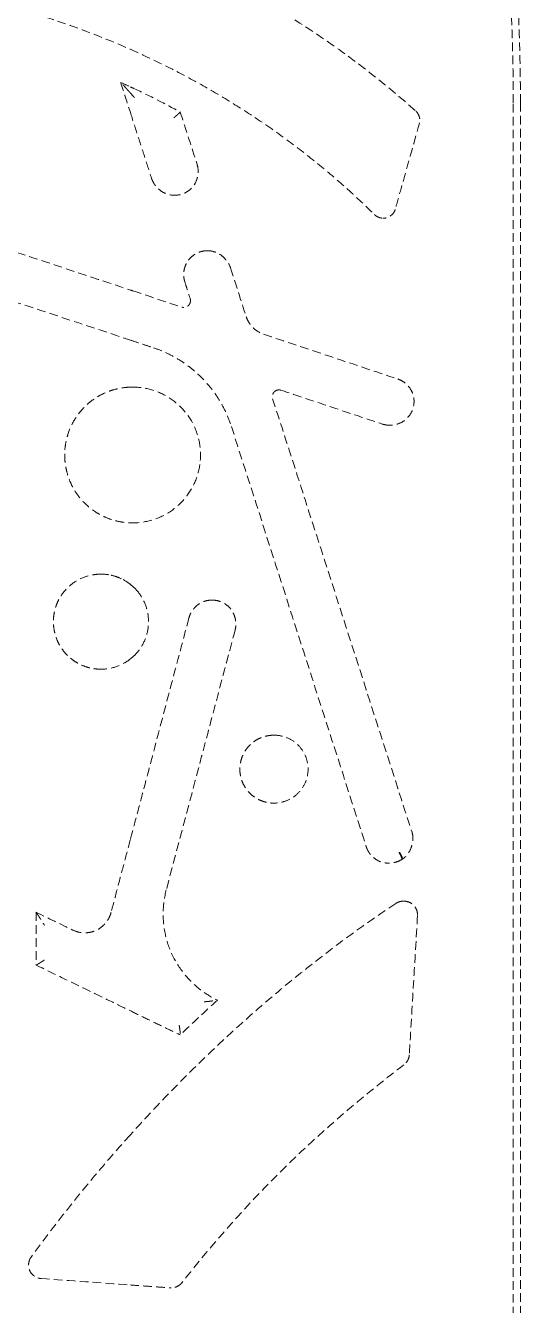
# Model space of a CAD drawing. Header units: millimetres. Extents: x -4194 to 3683, y -2760 to 1498.
# Drawn here: x 633.4 to 706.4, y -82.9 to 105.6 of the extents above; entities that cross this region are included whole.
import ezdxf

# ---------------------------------------------------------------- set-up
doc = ezdxf.new("R2010")
doc.units = ezdxf.units.MM
doc.linetypes.add('HIDDEN', pattern=[1.905, 1.27, -0.635])
doc.layers.add('DIKOM_ОБЪЕКТ', color=7, linetype='Continuous')

msp = doc.modelspace()

# ---------------------------------------------------------------- linework, layer by layer
at = {"layer": 'DIKOM_ОБЪЕКТ', "color": 7, "linetype": 'HIDDEN', "lineweight": 15, "extrusion": (1, -3.06162e-16, -2.22045e-16)}
for p, q in [((655.406, 80.579), (655.387, 80.579)), ((686.177, 77.213), (686.161, 77.213)), ((660.209, 72.417), (660.234, 72.417)), ((649.203, 52.339), (649.214, 52.339)), ((687.142, 46.732), (687.083, 46.732)), ((649.214, 32.339), (649.203, 32.339)), ((660.9, 20.971), (660.905, 20.971)), ((644.55, 10.8), (644.541, 10.8)), ((686.984, -17.759), (686.925, -17.759)), ((689.129, -23.364), (689.191, -23.364))]:
    msp.add_line(p, q, dxfattribs=at)
at = {"layer": 'DIKOM_ОБЪЕКТ', "color": 7, "linetype": 'HIDDEN', "lineweight": 15}
for points, weights in [([(702.086, 144.768), (704.945, 128.05), (706.38, 111.15), (706.38, 94.189)], [1, 0.997609924387, 0.997609924387, 1]), ([(656.462, 64.119), (656.462, 64.119), (656.462, 64.119), (656.462, 64.119)], [1.16264754725, 1.16264421914, 1.16264089108, 1.16263756308]), ([(670.058, 1.079), (670.058, 1.079), (670.058, 1.079), (670.058, 1.079)], [1.1703396912, 1.17033824872, 1.17033680624, 1.17033536378]), ([(688.485, -16.211), (688.815, -16.753), (688.979, -17.165), (688.885, -17.225)], [1.17191664845, 0.960147294271, 0.944023299807, 1.12354466506]), ([(688.565, -16.161), (688.929, -16.759), (689.085, -17.181), (688.942, -17.181)], [1.17281243336, 0.942993337463, 0.942397404848, 1.17102463551]), ([(661.623, -37.89), (661.623, -37.89), (661.623, -37.89), (661.623, -37.89)], [1.15450155813, 1.1545031786, 1.15450479908, 1.15450641957])]:
    msp.add_rational_spline(points, weights, degree=3, dxfattribs=at)
for points, knots in [([(705.328, 94.189), (705.328, 96.541), (705.3, 98.895), (705.217, 102.429), (705.166, 104.196), (705.087, 106.258), (705.049, 107.142), (705.023, 107.732), (705.009, 108.029), (704.775, 113.003), (704.443, 117.706), (703.996, 122.424)], [0, 0, 0, 0, 0.25, 0.25, 0.375, 0.4375, 0.46875, 0.46875, 0.5, 0.5, 1, 1, 1, 1]), ([(649.325, 118.382), (652.433, 117.177), (655.5, 115.86), (661.515, 113.01), (664.47, 111.477), (670.308, 108.184), (673.19, 106.413), (678.807, 102.67), (681.547, 100.697), (686.524, 96.816), (688.782, 94.928), (690.973, 92.97)], [0, 0, 0, 0, 10.0079915, 10.0079915, 20.0132139, 20.0132139, 30.209395, 30.209395, 40.4155968, 40.4155968, 49.3394468, 49.3394468, 49.3394468, 49.3394468]), ([(606.462, 112.576), (606.72, 112.556), (610.569, 112.257), (618.186, 111.333), (629.061, 109.06), (639.534, 105.91), (645.847, 103.412), (648.88, 102.074)], [0.18561298, 0.18561298, 0.18561298, 0.18561298, 0.2, 0.4, 0.6, 0.8, 1, 1, 1, 1]), ([(647.46, 97.189), (647.46, 97.189), (647.46, 97.189), (647.46, 97.189), (647.46, 97.189)], [0.99986144129, 0.99986144129, 0.99986144129, 0.99986144129, 0.99995931066, 1, 1, 1, 1]), ([(648.64, 95.918), (648.558, 96.011), (648.482, 96.095), (648.378, 96.211), (648.345, 96.248), (648.298, 96.3), (648.275, 96.326), (648.249, 96.354), (648.238, 96.366), (648.231, 96.374), (648.228, 96.377), (648.154, 96.459), (648.09, 96.53), (648.001, 96.627), (647.958, 96.674), (647.912, 96.724), (647.893, 96.745), (647.881, 96.758), (647.876, 96.764), (647.811, 96.835), (647.759, 96.891), (647.691, 96.963), (647.67, 96.986), (647.641, 97.017), (647.627, 97.031), (647.614, 97.045), (647.606, 97.054), (647.603, 97.058), (647.579, 97.083), (647.561, 97.101), (647.539, 97.124), (647.532, 97.131), (647.52, 97.144), (647.515, 97.149), (647.486, 97.178), (647.473, 97.189), (647.471, 97.189)], [0, 0, 0, 0, 0.125, 0.125, 0.1875, 0.1875, 0.21875, 0.234375, 0.2421875, 0.2421875, 0.25, 0.25, 0.375, 0.375, 0.4375, 0.46875, 0.484375, 0.484375, 0.5, 0.5, 0.625, 0.625, 0.6875, 0.6875, 0.71875, 0.734375, 0.734375, 0.75, 0.75, 0.8125, 0.8125, 0.84375, 0.84375, 0.875, 0.875, 1, 1, 1, 1]), ([(648.64, 95.918), (648.668, 95.888), (648.698, 95.854), (648.747, 95.799), (648.773, 95.77), (648.805, 95.734), (648.821, 95.716), (648.829, 95.707), (648.833, 95.703), (648.835, 95.7), (648.838, 95.698), (648.847, 95.687), (648.917, 95.608), (649.046, 95.463)], [0, 0, 0, 0, 0.25, 0.25, 0.375, 0.4375, 0.46875, 0.484375, 0.4921875, 0.4921875, 0.5, 0.5, 1, 1, 1, 1]), ([(648.88, 92.775), (649.228, 91.693), (649.923, 89.535), (650.959, 86.313), (651.647, 84.175), (651.99, 83.109)], [0.00000672, 0.00000672, 0.00000672, 0.00000672, 0.33333333, 0.66666667, 1, 1, 1, 1]), ([(655.313, 92.015), (655.339, 92.036), (655.368, 92.061), (655.419, 92.103), (655.436, 92.118), (655.464, 92.141), (655.478, 92.153), (655.493, 92.166), (655.503, 92.174), (655.507, 92.177), (655.565, 92.226), (655.606, 92.262), (655.653, 92.301), (655.666, 92.313), (655.681, 92.326), (655.688, 92.332), (655.695, 92.337), (655.697, 92.34), (655.699, 92.341), (655.698, 92.34), (655.768, 92.4), (655.828, 92.452), (655.904, 92.52), (655.928, 92.541), (655.96, 92.569), (655.975, 92.583), (655.99, 92.595), (655.999, 92.604), (656.002, 92.607), (656.051, 92.65), (656.087, 92.684), (656.132, 92.727), (656.146, 92.74), (656.17, 92.763), (656.18, 92.773), (656.224, 92.818), (656.237, 92.836), (656.232, 92.839)], [0, 0, 0, 0, 0.0625, 0.0625, 0.09375, 0.09375, 0.109375, 0.1171875, 0.1171875, 0.125, 0.125, 0.1875, 0.1875, 0.21875, 0.21875, 0.234375, 0.2421875, 0.24609375, 0.24609375, 0.25, 0.25, 0.375, 0.375, 0.4375, 0.4375, 0.46875, 0.484375, 0.484375, 0.5, 0.5, 0.625, 0.625, 0.6875, 0.6875, 0.75, 0.75, 0.97748204, 0.97748204, 0.97748204, 0.97748204]), ([(690.973, 92.97), (691.078, 92.876), (691.17, 92.764), (691.337, 92.503), (691.407, 92.347), (691.52, 91.988), (691.554, 91.776), (691.547, 91.437), (691.53, 91.305), (691.494, 91.179)], [0.0000397, 0.0000397, 0.0000397, 0.0000397, 0.4258335, 0.4258335, 0.930636, 0.930636, 1.5558929, 1.5558929, 1.9491004, 1.9491004, 1.9491004, 1.9491004]), ([(691.494, 91.179), (690.591, 87.976), (689.689, 84.773), (688.501, 80.548), (688.213, 79.526), (687.925, 78.505)], [0, 0, 0, 0, 10.0000162, 10.0000162, 13.1873244, 13.1873244, 13.1873244, 13.1873244]), ([(658.717, 85.149), (658.816, 84.843), (658.867, 84.518), (658.884, 83.84), (658.84, 83.477), (658.643, 82.747), (658.472, 82.375), (658.034, 81.756), (657.776, 81.492), (657.192, 81.056), (656.859, 80.879), (656.158, 80.641), (655.781, 80.579), (655.408, 80.579)], [0, 0, 0, 0, 0.964434, 0.964434, 2.037617, 2.037617, 3.2313851, 3.2313851, 4.3131687, 4.3131687, 5.4188752, 5.4188752, 6.5364503, 6.5364503, 6.5364503, 6.5364503]), ([(651.99, 83.109), (652.045, 82.939), (652.179, 82.615), (652.458, 82.147), (652.821, 81.701), (653.392, 81.178), (654.248, 80.705), (655.006, 80.58), (655.385, 80.579), (655.387, 80.579)], [0, 0, 0, 0, 0.05, 0.1, 0.15, 0.2, 0.3, 0.4, 0.40072075, 0.40072075, 0.40072075, 0.40072075]), ([(614.083, 78.165), (617.247, 77.116), (620.411, 76.067), (632.015, 72.221), (640.455, 69.425), (648.891, 66.628)], [0, 0, 0, 0, 10.0000677, 10.0000677, 36.6784794, 36.6784794, 36.6784794, 36.6784794]), ([(684.87, 77.729), (684.941, 77.66), (685.089, 77.539), (685.346, 77.391), (685.636, 77.281), (685.91, 77.224), (686.089, 77.213), (686.161, 77.213)], [0, 0, 0, 0, 0.08333333, 0.16666667, 0.25, 0.33333333, 0.39054868, 0.39054868, 0.39054868, 0.39054868]), ([(687.925, 78.505), (687.883, 78.356), (687.817, 78.212), (687.642, 77.932), (687.527, 77.797), (687.249, 77.545), (687.077, 77.43), (686.712, 77.273), (686.516, 77.227), (686.282, 77.213), (686.245, 77.213), (686.207, 77.213)], [0, 0, 0, 0, 0.4658718, 0.4658718, 0.9895915, 0.9895915, 1.5939123, 1.5939123, 2.1831333, 2.1831333, 2.296082, 2.296082, 2.296082, 2.296082]), ([(606.225, 73.409), (608.84, 72.541), (617.257, 69.749), (631.476, 65.031), (643.079, 61.18), (648.88, 59.255)], [0.18302657, 0.18302657, 0.18302657, 0.18302657, 0.33333333, 0.66666667, 1, 1, 1, 1]), ([(660.209, 72.417), (660.045, 72.417), (659.698, 72.392), (659.179, 72.273), (658.67, 72.064), (658.198, 71.779), (657.77, 71.42), (657.404, 70.998), (657.117, 70.529), (656.905, 70.021), (656.773, 69.481), (656.726, 68.927), (656.769, 68.383), (656.853, 68.028), (656.91, 67.849)], [0.40586895, 0.40586895, 0.40586895, 0.40586895, 0.45, 0.5, 0.55, 0.6, 0.65, 0.7, 0.75, 0.8, 0.85, 0.9, 0.95, 1, 1, 1, 1]), ([(660.234, 72.417), (660.608, 72.417), (660.987, 72.355), (661.684, 72.116), (662.013, 71.941), (662.606, 71.5), (662.876, 71.228), (663.334, 70.61), (663.524, 70.253), (663.645, 69.878)], [0, 0, 0, 0, 1.1232721, 1.1232721, 2.2153601, 2.2153601, 3.3421504, 3.3421504, 4.5249784, 4.5249784, 4.5249784, 4.5249784]), ([(657.7, 65.369), (657.711, 65.336), (657.727, 65.272), (657.742, 65.17), (657.745, 65.067), (657.738, 64.962), (657.72, 64.854), (657.691, 64.745), (657.649, 64.639), (657.581, 64.507), (657.467, 64.356), (657.316, 64.24), (657.185, 64.17), (657.078, 64.128), (656.967, 64.098), (656.858, 64.079), (656.785, 64.074), (656.748, 64.074), (656.746, 64.074)], [0, 0, 0, 0, 0.05, 0.1, 0.15, 0.2, 0.25, 0.3, 0.35, 0.4, 0.5, 0.6, 0.65, 0.7, 0.75, 0.8, 0.85, 0.8524063, 0.8524063, 0.8524063, 0.8524063]), ([(665.96, 62.688), (666.069, 62.348), (666.235, 62.023), (666.664, 61.396), (666.941, 61.094), (667.622, 60.526), (668.053, 60.271), (668.511, 60.119)], [0, 0, 0, 0, 1.0730372, 1.0730372, 2.2850199, 2.2850199, 3.7488576, 3.7488576, 3.7488576, 3.7488576]), ([(668.511, 60.119), (671.654, 59.072), (674.792, 58.028), (681.388, 55.835), (684.843, 54.678), (688.286, 53.537)], [0, 0, 0, 0, 10.0018363, 10.0018363, 21.0879876, 21.0879876, 21.0879876, 21.0879876]), ([(688.286, 53.537), (688.6, 53.433), (688.899, 53.278), (689.471, 52.878), (689.744, 52.621), (690.219, 52.016), (690.416, 51.652), (690.646, 50.929), (690.7, 50.566), (690.696, 49.848), (690.638, 49.482), (690.411, 48.789), (690.237, 48.454), (689.802, 47.86), (689.533, 47.594), (688.931, 47.165), (688.589, 46.999), (687.884, 46.786), (687.512, 46.732), (687.144, 46.732)], [0.0000148, 0.0000148, 0.0000148, 0.0000148, 0.9989047, 0.9989047, 2.1074798, 2.1074798, 3.3138223, 3.3138223, 4.385862, 4.385862, 5.4704383, 5.4704383, 6.5754952, 6.5754952, 7.6877579, 7.6877579, 8.8057651, 8.8057651, 9.9192058, 9.9192058, 9.9192058, 9.9192058]), ([(648.88, 52.334), (648.465, 52.321), (647.657, 52.243), (646.456, 51.981), (645.277, 51.569), (644.164, 51.013), (643.13, 50.32), (641.878, 49.236), (640.586, 47.621), (639.743, 45.769), (639.342, 44.156), (639.189, 42.903), (639.199, 41.604), (639.382, 40.301), (639.742, 38.996), (640.276, 37.751), (640.969, 36.604), (642.087, 35.215), (643.46, 34.065), (645.016, 33.223), (646.264, 32.752), (647.555, 32.449), (648.429, 32.36), (648.88, 32.345)], [0, 0, 0, 0, 0.0416667, 0.0833333, 0.125, 0.1666667, 0.2083333, 0.25, 0.3333333, 0.4166667, 0.4583333, 0.5, 0.5416667, 0.5833333, 0.625, 0.6666667, 0.7083333, 0.75, 0.8333333, 0.875, 0.9166667, 0.9583333, 1, 1, 1, 1]), ([(649.215, 52.339), (650.155, 52.339), (651.104, 52.202), (652.918, 51.679), (653.8, 51.283), (655.39, 50.267), (656.116, 49.643), (657.364, 48.227), (657.897, 47.418), (658.692, 45.705), (658.966, 44.787), (659.255, 42.924), (659.265, 41.958), (659.015, 40.089), (658.757, 39.167), (657.999, 37.44), (657.486, 36.622), (656.27, 35.185), (655.559, 34.548), (653.992, 33.499), (653.118, 33.083), (651.247, 32.5), (650.226, 32.339), (649.215, 32.339)], [0, 0, 0, 0, 2.8224665, 2.8224665, 5.6680822, 5.6680822, 8.4872398, 8.4872398, 11.3350625, 11.3350625, 14.1538995, 14.1538995, 16.9926175, 16.9926175, 19.810625, 19.810625, 22.6507921, 22.6507921, 25.4623496, 25.4623496, 28.3112373, 28.3112373, 31.3462132, 31.3462132, 31.3462132, 31.3462132]), ([(670.814, 51.925), (670.7, 51.925), (670.584, 51.905), (670.364, 51.832), (670.257, 51.775), (670.083, 51.632), (670.011, 51.546), (669.909, 51.37), (669.873, 51.28), (669.821, 51.082), (669.809, 50.971), (669.819, 50.782), (669.833, 50.702), (669.857, 50.627)], [0, 0, 0, 0, 0.3551688, 0.3551688, 0.7179706, 0.7179706, 1.0484626, 1.0484626, 1.334738, 1.334738, 1.662925, 1.662925, 1.901646, 1.901646, 1.901646, 1.901646]), ([(670.795, 51.925), (670.819, 51.924), (670.912, 51.919), (671.003, 51.902), (671.072, 51.879)], [0.86702485, 0.86702485, 0.86702485, 0.86702485, 0.90039292, 1, 1, 1, 1]), ([(671.072, 51.879), (672.741, 51.323), (676.073, 50.212), (681.054, 48.552), (684.361, 47.449), (686.01, 46.899)], [0, 0, 0, 0, 0.3332523, 0.6666261, 1, 1, 1, 1]), ([(669.857, 50.627), (670.877, 47.456), (671.898, 44.285), (675.979, 31.603), (679.039, 22.094), (684.866, 3.983), (687.633, -4.619), (690.401, -13.218)], [0, 0, 0, 0, 10.0000206, 10.0000206, 40.0005872, 40.0005872, 67.1569149, 67.1569149, 67.1569149, 67.1569149]), ([(686.01, 46.899), (686.172, 46.846), (686.498, 46.767), (686.864, 46.733), (687.063, 46.732), (687.083, 46.732)], [0, 0, 0, 0, 0.05, 0.1, 0.10553723, 0.10553723, 0.10553723, 0.10553723]), ([(644.54, 24.799), (644.36, 24.799), (643.826, 24.778), (642.599, 24.587), (640.966, 23.945), (639.588, 22.831), (638.718, 21.736), (638.195, 20.824), (637.82, 19.848), (637.59, 18.822), (637.513, 17.763), (637.601, 16.706), (637.839, 15.692), (638.218, 14.728), (638.744, 13.826), (639.397, 13.013), (640.166, 12.3), (641.034, 11.709), (641.981, 11.256), (642.993, 10.949), (643.847, 10.82), (644.365, 10.8), (644.541, 10.8)], [0.14954128, 0.14954128, 0.14954128, 0.14954128, 0.16666667, 0.2, 0.26666667, 0.33333333, 0.36666667, 0.4, 0.43333333, 0.46666667, 0.5, 0.53333333, 0.56666667, 0.6, 0.63333333, 0.66666667, 0.7, 0.73333333, 0.76666667, 0.8, 0.83333333, 0.85037901, 0.85037901, 0.85037901, 0.85037901]), ([(644.467, 24.799), (645.215, 24.808), (645.972, 24.692), (647.4, 24.239), (648.086, 23.891), (648.758, 23.396), (648.825, 23.345), (648.892, 23.293)], [0, 0, 0, 0, 2.2433201, 2.2433201, 4.4934908, 4.4934908, 4.7471813, 4.7471813, 4.7471813, 4.7471813]), ([(648.88, 23.293), (648.32, 23.737), (647.422, 24.247), (646.088, 24.651), (645.234, 24.78), (644.714, 24.799), (644.545, 24.799)], [0, 0, 0, 0, 0.06666667, 0.1, 0.13333333, 0.14939078, 0.14939078, 0.14939078, 0.14939078]), ([(649.786, 22.448), (650.293, 21.881), (650.712, 21.221), (651.29, 19.843), (651.469, 19.112), (651.594, 17.633), (651.532, 16.866), (651.178, 15.415), (650.884, 14.713), (650.282, 13.754), (650.046, 13.441), (649.786, 13.15)], [0, 0, 0, 0, 2.2820607, 2.2820607, 4.4845884, 4.4845884, 6.7354655, 6.7354655, 8.963312, 8.963312, 10.132378, 10.132378, 10.132378, 10.132378]), ([(660.9, 20.971), (660.817, 20.971), (660.547, 20.961), (660.185, 20.907), (659.821, 20.806), (659.474, 20.678), (659.061, 20.463), (658.618, 20.129), (658.236, 19.739), (657.919, 19.305), (657.677, 18.847), (657.565, 18.532), (657.521, 18.366)], [0.57774849, 0.57774849, 0.57774849, 0.57774849, 0.6, 0.65, 0.675, 0.7, 0.75, 0.8, 0.85, 0.9, 0.95, 1, 1, 1, 1]), ([(660.932, 20.971), (661.318, 20.97), (661.708, 20.906), (662.426, 20.658), (662.765, 20.477), (663.366, 20.022), (663.634, 19.74), (664.046, 19.123), (664.198, 18.783), (664.394, 18.08), (664.441, 17.708), (664.425, 17.084), (664.39, 16.826), (664.324, 16.577)], [0, 0, 0, 0, 1.1575486, 1.1575486, 2.2829986, 2.2829986, 3.4206233, 3.4206233, 4.5104801, 4.5104801, 5.6105181, 5.6105181, 6.3829003, 6.3829003, 6.3829003, 6.3829003]), ([(664.324, 16.577), (663.47, 13.356), (662.616, 10.135), (659.233, -2.625), (656.704, -12.164), (654.175, -21.703)], [0, 0, 0, 0, 10.00001, 10.00001, 39.6101914, 39.6101914, 39.6101914, 39.6101914]), ([(648.892, 12.307), (648.288, 11.829), (647.595, 11.448), (646.174, 10.953), (645.433, 10.817), (644.62, 10.8), (644.543, 10.799), (644.465, 10.8)], [0, 0, 0, 0, 2.3096248, 2.3096248, 4.5160498, 4.5160498, 4.7489707, 4.7489707, 4.7489707, 4.7489707]), ([(670.058, 1.079), (670.603, 1.079), (671.154, 0.988), (672.184, 0.642), (672.675, 0.381), (673.525, -0.268), (673.899, -0.66), (674.507, -1.54), (674.742, -2.043), (675.029, -3.066), (675.094, -3.598), (675.051, -4.647), (674.944, -5.178), (674.574, -6.17), (674.302, -6.643), (673.64, -7.46), (673.244, -7.818), (672.358, -8.397), (671.854, -8.619), (670.919, -8.863), (670.488, -8.921), (670.059, -8.921)], [0, 0, 0, 0, 1.6422306, 1.6422306, 3.2732914, 3.2732914, 4.8632106, 4.8632106, 6.4862707, 6.4862707, 8.0535171, 8.0535171, 9.6376513, 9.6376513, 11.2332577, 11.2332577, 12.8012114, 12.8012114, 14.4200224, 14.4200224, 15.7117346, 15.7117346, 15.7117346, 15.7117346]), ([(690.401, -13.218), (690.48, -13.462), (690.52, -13.721), (690.539, -14.272), (690.51, -14.57), (690.37, -15.235), (690.236, -15.604), (689.85, -16.331), (689.576, -16.693), (689.153, -17.046), (689.061, -17.114), (688.965, -17.175)], [0.0000019, 0.0000019, 0.0000019, 0.0000019, 0.7709687, 0.7709687, 1.6543281, 1.6543281, 2.8117157, 2.8117157, 4.1277718, 4.1277718, 4.4712466, 4.4712466, 4.4712466, 4.4712466]), ([(683.66, -15.371), (683.711, -15.53), (683.836, -15.832), (684.096, -16.269), (684.435, -16.686), (684.97, -17.176), (685.617, -17.541), (686.316, -17.721), (686.698, -17.757), (686.9, -17.759), (686.925, -17.759)], [0, 0, 0, 0, 0.08333333, 0.16666667, 0.25, 0.33333333, 0.5, 0.58333333, 0.66666667, 0.67805917, 0.67805917, 0.67805917, 0.67805917]), ([(688.565, -16.161), (688.566, -16.161), (688.56, -16.165), (688.543, -16.175), (688.515, -16.193), (688.495, -16.205), (688.485, -16.211), (688.485, -16.211)], [0, 0, 0, 0, 0.0010139, 0.336282, 0.6663146, 0.9999823, 1, 1, 1, 1]), ([(688.885, -17.225), (688.612, -17.398), (688.31, -17.529), (687.673, -17.711), (687.329, -17.759), (686.988, -17.759)], [0, 0, 0, 0, 0.9745318, 0.9745318, 2.0060683, 2.0060683, 2.0060683, 2.0060683]), ([(688.9, -17.207), (688.902, -17.205), (688.914, -17.198), (688.928, -17.189), (688.942, -17.181), (688.942, -17.181)], [0.56521094, 0.56521094, 0.56521094, 0.56521094, 0.66438478, 0.99999593, 1, 1, 1, 1]), ([(654.175, -21.703), (653.894, -22.762), (653.746, -23.862), (653.701, -26.062), (653.806, -27.178), (654.275, -29.366), (654.647, -30.452), (655.637, -32.455), (656.252, -33.389), (657.673, -35.084), (658.49, -35.857), (660.08, -37.047), (660.835, -37.509), (661.623, -37.89)], [0, 0, 0, 0, 3.2844507, 3.2844507, 6.6020829, 6.6020829, 9.9962366, 9.9962366, 13.306316, 13.306316, 16.6404883, 16.6404883, 19.2773092, 19.2773092, 19.2773092, 19.2773092]), ([(689.129, -23.364), (689.086, -23.364), (688.919, -23.369), (688.634, -23.41), (688.308, -23.516), (688.114, -23.618), (688.02, -23.681)], [0.720877, 0.720877, 0.720877, 0.720877, 0.75, 0.83333333, 0.91666667, 1, 1, 1, 1]), ([(689.194, -23.364), (689.439, -23.364), (689.689, -23.405), (690.133, -23.567), (690.334, -23.687), (690.651, -23.965), (690.779, -24.117), (691, -24.465), (691.092, -24.669), (691.199, -25.071), (691.224, -25.272), (691.212, -25.468)], [0, 0, 0, 0, 0.7399214, 0.7399214, 1.4220926, 1.4220926, 2.0056975, 2.0056975, 2.6627459, 2.6627459, 3.2535585, 3.2535585, 3.2535585, 3.2535585]), ([(634.996, -25.004), (634.997, -25.004), (635.001, -25.008), (635.01, -25.02), (635.014, -25.025), (635.022, -25.037), (635.027, -25.044), (635.042, -25.066), (635.055, -25.084), (635.076, -25.116), (635.088, -25.133), (635.101, -25.153), (635.109, -25.166), (635.115, -25.174), (635.15, -25.228), (635.19, -25.288), (635.259, -25.395), (635.284, -25.434), (635.325, -25.497), (635.346, -25.529), (635.371, -25.569), (635.382, -25.586), (635.39, -25.598), (635.394, -25.605), (635.424, -25.65), (635.452, -25.694), (635.497, -25.764), (635.52, -25.801), (635.548, -25.845), (635.561, -25.865), (635.569, -25.878), (635.574, -25.886), (635.605, -25.935), (635.636, -25.983), (635.686, -26.061), (635.712, -26.102), (635.739, -26.146), (635.758, -26.176), (635.769, -26.192), (635.814, -26.263), (635.849, -26.32), (635.904, -26.406), (635.931, -26.449), (635.958, -26.492), (635.976, -26.52), (635.984, -26.533), (636.073, -26.672), (636.15, -26.796), (636.226, -26.917)], [0, 0, 0, 0, 0.0625, 0.0625, 0.09375, 0.09375, 0.125, 0.125, 0.1875, 0.1875, 0.21875, 0.234375, 0.234375, 0.25, 0.25, 0.375, 0.375, 0.4375, 0.4375, 0.46875, 0.484375, 0.4921875, 0.4921875, 0.5, 0.5, 0.5625, 0.5625, 0.59375, 0.609375, 0.6171875, 0.6171875, 0.625, 0.625, 0.6875, 0.6875, 0.71875, 0.734375, 0.734375, 0.75, 0.75, 0.8125, 0.8125, 0.84375, 0.859375, 0.859375, 0.875, 0.875, 1, 1, 1, 1]), ([(646.028, -25.052), (645.98, -25.234), (645.858, -25.583), (645.595, -26.09), (645.247, -26.578), (644.69, -27.163), (644.004, -27.623), (643.244, -27.891), (642.69, -27.996), (642.332, -28.017), (642.172, -28.017)], [0, 0, 0, 0, 0.08333333, 0.16666667, 0.25, 0.33333333, 0.5, 0.58333333, 0.66666667, 0.73427111, 0.73427111, 0.73427111, 0.73427111]), ([(691.212, -25.468), (691.015, -28.795), (690.818, -32.123), (690.414, -38.966), (690.208, -42.483), (689.999, -45.999)], [0, 0, 0, 0, 10.0000002, 10.0000002, 20.5683199, 20.5683199, 20.5683199, 20.5683199]), ([(640.426, -27.628), (640.785, -27.802), (641.177, -27.917), (641.772, -28.002), (641.975, -28.017), (642.176, -28.017)], [0, 0, 0, 0, 1.1978833, 1.1978833, 1.8040288, 1.8040288, 1.8040288, 1.8040288]), ([(636.226, -32.024), (636.193, -32.045), (636.155, -32.068), (636.091, -32.109), (636.068, -32.123), (636.032, -32.145), (636.014, -32.157), (635.995, -32.169), (635.982, -32.177), (635.977, -32.18), (635.905, -32.225), (635.853, -32.257), (635.793, -32.294), (635.776, -32.305), (635.756, -32.318), (635.746, -32.323), (635.738, -32.329), (635.734, -32.331), (635.732, -32.332), (635.733, -32.332), (635.645, -32.386), (635.569, -32.433), (635.471, -32.494), (635.44, -32.513), (635.398, -32.538), (635.378, -32.551), (635.359, -32.562), (635.347, -32.57), (635.342, -32.572), (635.279, -32.611), (635.23, -32.64), (635.168, -32.678), (635.149, -32.689), (635.115, -32.71), (635.1, -32.719), (635.03, -32.76), (635, -32.777), (634.996, -32.777)], [0, 0, 0, 0, 0.0625, 0.0625, 0.09375, 0.09375, 0.109375, 0.1171875, 0.1171875, 0.125, 0.125, 0.1875, 0.1875, 0.21875, 0.21875, 0.234375, 0.2421875, 0.2460937, 0.2460937, 0.25, 0.25, 0.375, 0.375, 0.4375, 0.4375, 0.46875, 0.484375, 0.484375, 0.5, 0.5, 0.625, 0.625, 0.6875, 0.6875, 0.75, 0.75, 1, 1, 1, 1]), ([(659.774, -38.181), (659.854, -38.174), (659.946, -38.166), (660.1, -38.151), (660.154, -38.146), (660.24, -38.137), (660.283, -38.132), (660.336, -38.127), (660.359, -38.124), (660.374, -38.123), (660.384, -38.121), (660.437, -38.116), (660.483, -38.111), (660.576, -38.1), (660.624, -38.095), (660.712, -38.085), (660.755, -38.08), (660.818, -38.072), (660.839, -38.07), (660.88, -38.064), (660.898, -38.062), (661.008, -38.048), (661.087, -38.038), (661.191, -38.024), (661.223, -38.02), (661.268, -38.013), (661.29, -38.01), (661.311, -38.008), (661.324, -38.006), (661.329, -38.005), (661.467, -37.985), (661.561, -37.971), (661.624, -37.961)], [0, 0, 0, 0, 0.125, 0.125, 0.1875, 0.1875, 0.21875, 0.234375, 0.2421875, 0.2421875, 0.25, 0.25, 0.3125, 0.3125, 0.375, 0.375, 0.4375, 0.4375, 0.46875, 0.46875, 0.5, 0.5, 0.625, 0.625, 0.6875, 0.6875, 0.71875, 0.734375, 0.734375, 0.75, 0.75, 1, 1, 1, 1]), ([(656.081, -41.616), (656.087, -41.656), (656.094, -41.701), (656.106, -41.778), (656.11, -41.805), (656.116, -41.847), (656.119, -41.869), (656.123, -41.895), (656.125, -41.907), (656.126, -41.914), (656.126, -41.917), (656.139, -42.003), (656.148, -42.067), (656.158, -42.138), (656.16, -42.157), (656.163, -42.18), (656.165, -42.19), (656.166, -42.198), (656.166, -42.202), (656.166, -42.203), (656.166, -42.204), (656.166, -42.203), (656.18, -42.306), (656.192, -42.396), (656.206, -42.513), (656.21, -42.549), (656.215, -42.598), (656.217, -42.622), (656.219, -42.644), (656.221, -42.658), (656.221, -42.663), (656.229, -42.738), (656.234, -42.795), (656.239, -42.868), (656.24, -42.89), (656.242, -42.93), (656.243, -42.947), (656.244, -43.027), (656.239, -43.059), (656.23, -43.059)], [0, 0, 0, 0, 0.0625, 0.0625, 0.09375, 0.09375, 0.109375, 0.1171875, 0.1210937, 0.1210937, 0.125, 0.125, 0.1875, 0.1875, 0.21875, 0.21875, 0.234375, 0.2421875, 0.2460937, 0.2480469, 0.2480469, 0.25, 0.25, 0.375, 0.375, 0.4375, 0.4375, 0.46875, 0.484375, 0.484375, 0.5, 0.5, 0.625, 0.625, 0.6875, 0.6875, 0.75, 0.75, 1, 1, 1, 1]), ([(689.999, -45.999), (689.989, -46.172), (689.951, -46.344), (689.828, -46.692), (689.736, -46.869), (689.508, -47.192), (689.367, -47.342), (689.207, -47.463)], [0, 0, 0, 0, 0.5189149, 0.5189149, 1.1067425, 1.1067425, 1.709602, 1.709602, 1.709602, 1.709602]), ([(689.207, -47.463), (686.584, -49.448), (684.004, -51.508), (678.617, -56.056), (675.821, -58.565), (670.394, -63.762), (667.761, -66.452), (662.717, -71.97), (660.298, -74.795), (657.466, -78.301), (656.973, -78.919), (656.483, -79.54)], [0, 0, 0, 0, 10.0048529, 10.0048529, 21.3357167, 21.3357167, 32.6541605, 32.6541605, 43.8164954, 43.8164954, 46.1893781, 46.1893781, 46.1893781, 46.1893781]), ([(634.25, -75.761), (634.183, -75.852), (634.072, -76.042), (633.951, -76.36), (633.882, -76.707), (633.865, -77.185), (634.001, -77.795), (634.375, -78.293), (634.748, -78.591), (635.058, -78.766), (635.382, -78.883), (635.604, -78.922), (635.72, -78.931)], [0, 0, 0, 0, 0.0833333, 0.1666667, 0.25, 0.3333333, 0.5, 0.6666667, 0.75, 0.8333333, 0.9166667, 1, 1, 1, 1]), ([(648.882, -79.878), (649.534, -79.925), (650.838, -80.019), (652.795, -80.16), (654.098, -80.254), (654.75, -80.301)], [0.00023941, 0.00023941, 0.00023941, 0.00023941, 0.33333333, 0.66666667, 1, 1, 1, 1]), ([(656.483, -79.54), (656.376, -79.676), (656.245, -79.796), (655.943, -80.014), (655.764, -80.108), (655.358, -80.257), (655.122, -80.305), (654.888, -80.305)], [0, 0, 0, 0, 0.521695, 0.521695, 1.1176495, 1.1176495, 1.8198077, 1.8198077, 1.8198077, 1.8198077])]:
    msp.add_open_spline(points, degree=3, knots=knots, dxfattribs=at)
for points, degree in [([(648.88, 102.074), (650.554, 101.336), (653.864, 99.787), (658.72, 97.247), (663.453, 94.497), (668.052, 91.542), (672.507, 88.387), (676.807, 85.035), (680.944, 81.491), (683.581, 79.005), (684.87, 77.729)], 3), ([(647.46, 97.189), (647.933, 95.718), (648.407, 94.247), (648.88, 92.775)], 3), ([(647.471, 97.189), (647.467, 97.189), (647.464, 97.189), (647.46, 97.189)], 3), ([(647.472, 97.189), (647.946, 96.977), (648.42, 96.761), (648.892, 96.543)], 3), ([(648.892, 96.543), (649.061, 96.465), (649.23, 96.386), (649.399, 96.307)], 3), ([(649.399, 96.307), (651.714, 95.224), (653.995, 94.068), (656.232, 92.839)], 3), ([(649.046, 95.463), (649.245, 95.24), (649.393, 95.071), (649.494, 94.957)], 3), ([(656.218, 92.814), (656.218, 92.814), (656.218, 92.814), (656.218, 92.814)], 3), ([(656.233, 92.838), (657.061, 90.275), (657.89, 87.712), (658.717, 85.149)], 3), ([(705.328, -95.811), (705.328, 94.189)], 1), ([(706.38, 94.189), (706.38, -95.811)], 1), ([(691.494, 91.179), (691.494, 91.179), (691.494, 91.179), (691.494, 91.179)], 3), ([(680.098, 82.231), (680.098, 82.231), (680.098, 82.231), (680.098, 82.231)], 3), ([(655.397, 80.579), (655.397, 80.579), (655.398, 80.579), (655.398, 80.579)], 3), ([(655.406, 80.579), (655.407, 80.579), (655.408, 80.579), (655.408, 80.579)], 3), ([(660.23, 72.417), (660.227, 72.417), (660.224, 72.417), (660.221, 72.417)], 3), ([(660.234, 72.417), (660.234, 72.417), (660.234, 72.417), (660.234, 72.417)], 3), ([(663.645, 69.878), (664.418, 67.482), (665.187, 65.084), (665.96, 62.688)], 3), ([(656.91, 67.849), (657.04, 67.448), (657.296, 66.631), (657.564, 65.794), (657.7, 65.369)], 3), ([(648.891, 66.628), (649.017, 66.586), (649.143, 66.545), (649.268, 66.503)], 3), ([(649.268, 66.503), (651.668, 65.708), (654.066, 64.914), (656.462, 64.119)], 3), ([(656.462, 64.119), (656.556, 64.088), (656.657, 64.074), (656.756, 64.074)], 3), ([(648.88, 59.255), (649.45, 59.065), (650.591, 58.687), (651.73, 58.309), (652.3, 58.119)], 3), ([(652.3, 58.119), (652.971, 57.897), (654.276, 57.374), (656.139, 56.363), (657.87, 55.146), (659.449, 53.735), (660.846, 52.145), (662.048, 50.404), (663.043, 48.532), (663.554, 47.222), (663.77, 46.549)], 3), ([(649.203, 52.339), (649.096, 52.339), (648.989, 52.338), (648.88, 52.334)], 3), ([(649.219, 52.339), (649.216, 52.339), (649.212, 52.339), (649.208, 52.339)], 3), ([(649.215, 52.339), (649.215, 52.339), (649.214, 52.339), (649.214, 52.339)], 3), ([(670.814, 51.925), (670.814, 51.925), (670.814, 51.925), (670.815, 51.925)], 3), ([(663.77, 46.549), (665.935, 39.827), (670.278, 26.27), (676.913, 5.631), (681.401, -8.336), (683.66, -15.371)], 3), ([(687.112, 46.732), (687.114, 46.732), (687.115, 46.732), (687.116, 46.732)], 3), ([(687.142, 46.732), (687.143, 46.732), (687.144, 46.732), (687.144, 46.732)], 3), ([(648.88, 32.345), (648.988, 32.341), (649.096, 32.339), (649.203, 32.339)], 3), ([(649.208, 32.339), (649.21, 32.339), (649.212, 32.339), (649.214, 32.339)], 3), ([(649.214, 32.339), (649.214, 32.339), (649.214, 32.339), (649.215, 32.339)], 3), ([(644.55, 24.799), (644.522, 24.799), (644.495, 24.799), (644.467, 24.799)], 3), ([(648.892, 23.293), (649.213, 23.038), (649.513, 22.754), (649.786, 22.448)], 3), ([(660.932, 20.972), (660.93, 20.972), (660.928, 20.972), (660.926, 20.972)], 3), ([(657.521, 18.366), (656.562, 14.742), (654.642, 7.492), (651.762, -3.389), (649.841, -10.647), (648.88, -14.277)], 3), ([(649.786, 13.15), (649.513, 12.844), (649.213, 12.561), (648.892, 12.307)], 3), ([(644.465, 10.8), (644.494, 10.8), (644.522, 10.8), (644.55, 10.8)], 3), ([(644.546, 10.8), (644.561, 10.8), (644.576, 10.8), (644.591, 10.8)], 3), ([(670.02, 1.079), (669.749, 1.079), (669.228, 1.035), (668.461, 0.852), (667.724, 0.547), (667.052, 0.13), (666.456, -0.386), (665.946, -0.985), (665.536, -1.658), (665.238, -2.393), (665.06, -3.156), (664.999, -3.938), (665.065, -4.722), (665.25, -5.486), (665.55, -6.21), (665.959, -6.874), (666.469, -7.469), (667.065, -7.979), (667.733, -8.392), (668.466, -8.694), (669.23, -8.877), (669.749, -8.921), (670.02, -8.921)], 3), ([(670.058, 1.079), (670.045, 1.079), (670.033, 1.079), (670.02, 1.079)], 3), ([(670.039, 1.079), (670.039, 1.079), (670.039, 1.079), (670.039, 1.079)], 3), ([(670.02, -8.921), (670.033, -8.921), (670.045, -8.921), (670.058, -8.921)], 3), ([(670.039, -8.921), (670.039, -8.921), (670.039, -8.921), (670.039, -8.921)], 3), ([(670.058, -8.921), (670.058, -8.921), (670.059, -8.921), (670.059, -8.921)], 3), ([(682.965, -13.04), (682.965, -13.04), (682.965, -13.04), (682.965, -13.04)], 3), ([(648.88, -14.277), (648.563, -15.474), (647.93, -17.868), (646.979, -21.46), (646.345, -23.855), (646.028, -25.052)], 3), ([(686.984, -17.759), (686.985, -17.759), (686.987, -17.759), (686.988, -17.759)], 3), ([(688.908, -17.163), (688.935, -17.145), (688.962, -17.127), (688.988, -17.108)], 3), ([(688.02, -23.681), (685.635, -25.265), (680.92, -28.556), (673.994, -33.867), (667.292, -39.487), (660.838, -45.377), (654.672, -51.481), (650.778, -55.648), (648.88, -57.756)], 3), ([(689.163, -23.364), (689.162, -23.364), (689.161, -23.364), (689.16, -23.364)], 3), ([(689.194, -23.364), (689.193, -23.364), (689.192, -23.364), (689.191, -23.364)], 3), ([(634.989, -25.004), (634.989, -32.777)], 1), ([(634.996, -25.004), (634.989, -25.004)], 1), ([(634.997, -25.004), (636.806, -25.879), (638.616, -26.754), (640.426, -27.628)], 3), ([(635.003, -25.011), (635.003, -25.011), (635.003, -25.011), (635.003, -25.011)], 3), ([(682.326, -27.655), (682.326, -27.655), (682.326, -27.655), (682.326, -27.655)], 3), ([(634.989, -32.777), (636.533, -33.525), (639.62, -35.021), (644.251, -37.264), (647.337, -38.76), (648.88, -39.508)], 3), ([(634.989, -32.777), (634.996, -32.777)], 1), ([(648.88, -39.508), (649.695, -39.903), (651.325, -40.692), (653.768, -41.876), (655.396, -42.665), (656.21, -43.059)], 3), ([(661.729, -37.941), (659.869, -39.613), (658.036, -41.32), (656.233, -43.058)], 3), ([(661.624, -37.89), (661.659, -37.907), (661.694, -37.924), (661.729, -37.941)], 3), ([(661.624, -37.961), (661.697, -37.949), (661.732, -37.942), (661.729, -37.941)], 3), ([(661.69, -37.95), (661.69, -37.95), (661.69, -37.949), (661.69, -37.949)], 3), ([(656.21, -43.059), (656.217, -43.059), (656.223, -43.059), (656.23, -43.059)], 3), ([(656.241, -43.029), (656.241, -43.029), (656.241, -43.029), (656.241, -43.029)], 3), ([(648.88, -57.756), (647.192, -59.632), (643.856, -63.465), (638.971, -69.469), (635.808, -73.635), (634.25, -75.761)], 3), ([(635.72, -78.931), (640.108, -79.247), (644.494, -79.563), (648.88, -79.878)], 3), ([(654.75, -80.301), (654.795, -80.304), (654.84, -80.305), (654.884, -80.305)], 3), ([(654.75, -80.301), (654.756, -80.301), (654.762, -80.301), (654.768, -80.301)], 3), ([(654.768, -80.301), (654.808, -80.303), (654.848, -80.305), (654.888, -80.305)], 3)]:
    msp.add_open_spline(points, degree=degree, dxfattribs=at)

doc.saveas('drawing.dxf')
